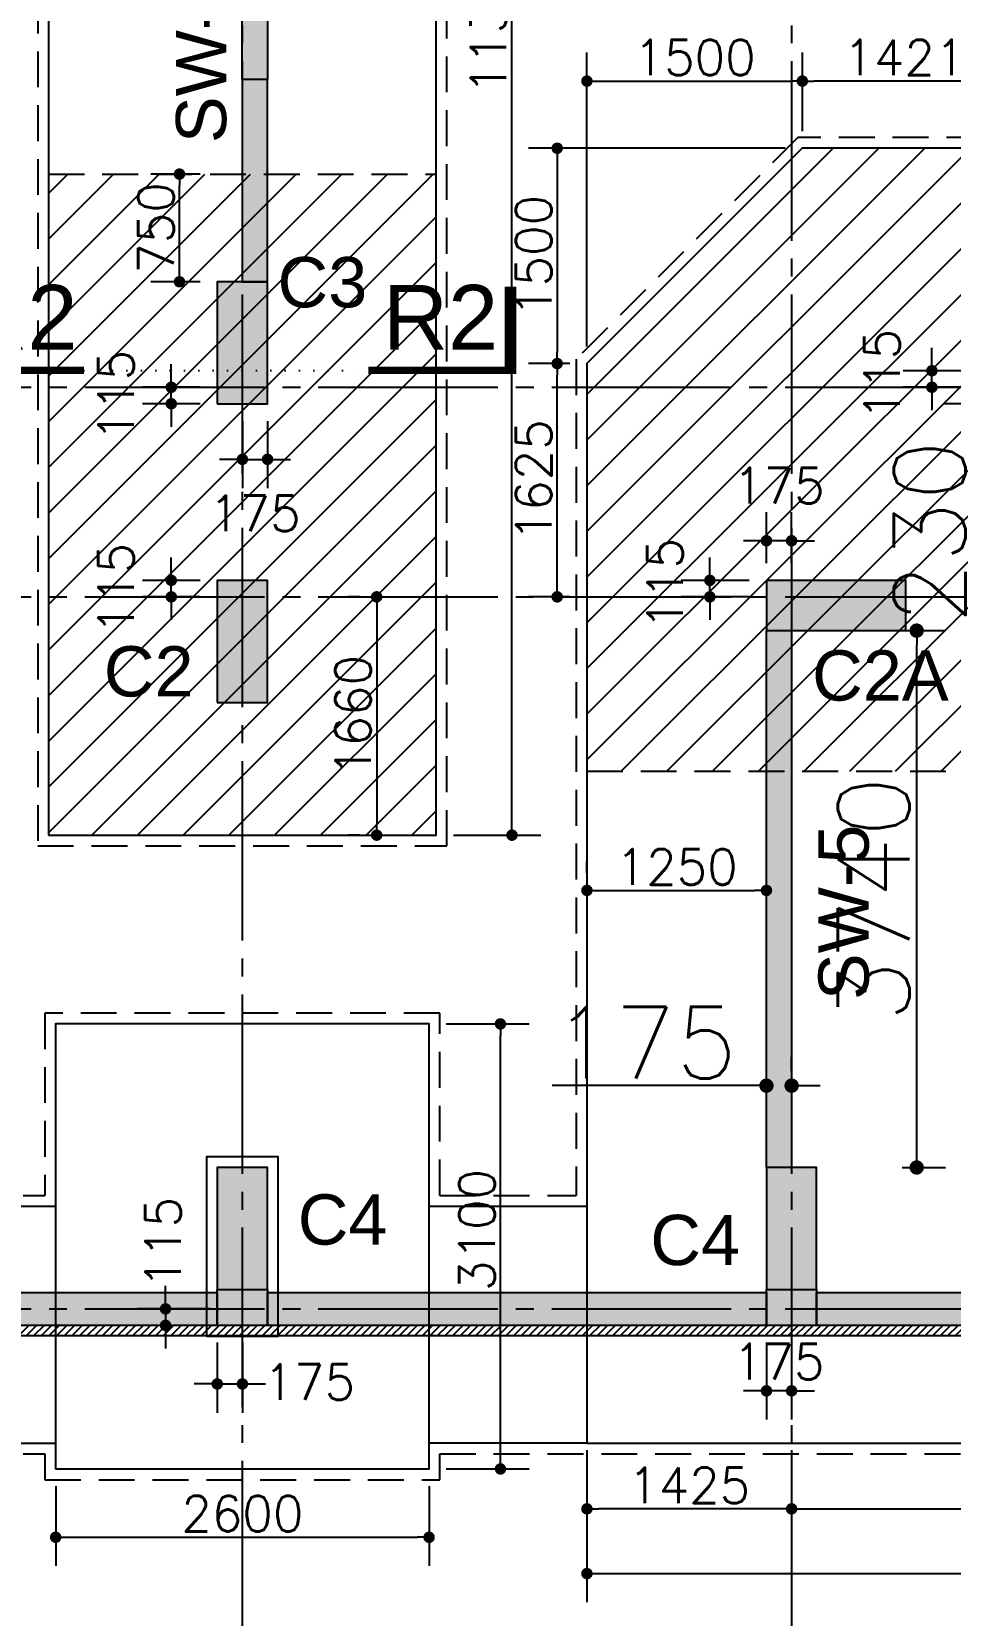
# Model space of a CAD drawing. Extents: x -200722 to 834823, y -494970 to 88783.
# Drawn here: x 266399 to 272795, y -8708 to 2324 of the extents above; entities that cross this region are included whole.
import ezdxf
from ezdxf.enums import TextEntityAlignment as Align

# ---------------------------------------------------------------- set-up
doc = ezdxf.new("R2010")
doc.units = 0
doc.header["$LTSCALE"] = 100
doc.header["$MEASUREMENT"] = 0
doc.header["$PDMODE"] = 34
for name, pattern in [('ACAD_ISO04W100', [30, 24, -3, 0, -3]), ('CL', [3.25, 2.5, -0.25, 0.25, -0.25]), ('DOT', [0.25, 0, -0.25]), ('HIDDEN', [0.375, 0.25, -0.125])]:
    doc.linetypes.add(name, pattern=pattern)
doc.layers.get('0').update_dxf_attribs({"linetype": 'CONTINUOUS'})
doc.layers.get('DEFPOINTS').update_dxf_attribs({"linetype": 'CONTINUOUS'})
for name, color, linetype in [('A-Grid', 5, 'ACAD_ISO04W100'), ('BEAM', 4, 'CONTINUOUS'), ('COL. SHED. STEEL.', 6, 'CONTINUOUS'), ('COL_H', 235, 'CONTINUOUS'), ('DIM', 3, 'CONTINUOUS'), ('F_EXEC', 3, 'HIDDEN'), ('F_FTG1', 11, 'CONTINUOUS'), ('RCCWALL', 6, 'CONTINUOUS'), ('TEXT', 2, 'CONTINUOUS')]:
    doc.layers.add(name, color=color, linetype=linetype)
doc.layers.add('HATCH', color=252, linetype='CONTINUOUS', lineweight=30)
doc.styles.add('AR', font='arial.ttf')
doc.styles.add('ROMANS', font='romans.shx')
doc.styles.get("Standard").update_dxf_attribs({"font": 'simplex.shx'})
doc.styles.add('TIMES-N', font='arial.ttf')
doc.dimstyles.new('01 S.K', dxfattribs={"dimtxt": 230, "dimasz": 100, "dimexe": 200, "dimexo": 100, "dimgap": 50, "dimtad": 1, "dimdec": 0, "dimzin": 0, "dimdsep": 46, "dimtxsty": 'Standard', "dimblk": 'DOT', "dimcen": 0.09, "dimclrd": 4, "dimclre": 4, "dimclrt": 4, "dimadec": 0, "dimazin": 0, "dimtfac": 1, "dimtdec": 0, "dimtofl": 0, "dimtmove": 0, "dimatfit": 3, "dimfxl": 2, "dimtolj": 1, "dimtzin": 0, "dimarcsym": 1})
doc.dimstyles.new('STANDARD$0', dxfattribs={"dimtxt": 2.5, "dimasz": 2.5, "dimexe": 2, "dimexo": 0.7, "dimgap": 0.9, "dimtad": 1, "dimdec": 0, "dimdsep": 46, "dimtxsty": 'ROMANS', "dimcen": 0.09, "dimclrd": 4, "dimclre": 4, "dimclrt": 3, "dimadec": 0, "dimazin": 0, "dimtfac": 1, "dimtdec": 0, "dimtmove": 0, "dimatfit": 3, "dimfxl": 1, "dimtolj": 1, "dimtzin": 0, "dimarcsym": 0})

# ---------------------------------------------------------------- blocks, each defined once
blk = doc.blocks.new('DOT')
at = {"color": 0, "linetype": 'ByBlock'}
blk.add_line((-0.5, 0), (-1, 0), dxfattribs=at)
at = {"color": 0, "linetype": 'ByBlock', "const_width": 0.5}
blk.add_lwpolyline([(-0.25, 0, 1), (0.25, 0, 1)], format="xyb", close=True, dxfattribs=at)
blk = doc.blocks.new('*D358')
at = {"layer": 'BEAM', "color": 0, "lineweight": -2, "transparency": 16777216}
for p, q in [((271690, -7558), (271690, -8166)), ((276759, -7558), (276759, -8166)), ((271770, -7966), (276679, -7966))]:
    blk.add_line(p, q, dxfattribs=at)
at = {"layer": 'DEFPOINTS', "color": 0, "lineweight": -3, "transparency": 16777216}
for p in [(271690, -7438, 7447), (276759, -7438, 7447), (276759, -7966)]:
    blk.add_point(p, dxfattribs=at)
at = {"layer": 'BEAM', "color": 0, "lineweight": -2, "transparency": 16777216, "xscale": 80, "yscale": 80, "zscale": 80, "rotation": 180}
blk.add_blockref('DOT', (271690, -7966), dxfattribs=at)
at = {"layer": 'BEAM', "color": 0, "lineweight": -2, "transparency": 16777216, "xscale": 80, "yscale": 80, "zscale": 80}
blk.add_blockref('DOT', (276759, -7966), dxfattribs=at)
at = {"layer": 'BEAM', "color": 0, "transparency": 16777216, "insert": (274224, -7802), "char_height": 248, "attachment_point": 5}
blk.add_mtext('\\A1;5069', dxfattribs=at)
blk = doc.blocks.new('_DOT')
at = {"color": 0, "linetype": 'ByBlock'}
blk.add_line((-0.5, 0), (-1, 0), dxfattribs=at)
at = {"color": 0, "linetype": 'ByBlock', "const_width": 0.5}
blk.add_lwpolyline([(-0.25, 0, 1), (0.25, 0, 1)], format="xyb", close=True, dxfattribs=at)
blk = doc.blocks.new('*D359')
at = {"layer": 'BEAM', "color": 0, "lineweight": -2, "transparency": 16777216}
for p, q in [((270265, -7558), (270265, -8166)), ((271690, -7558), (271690, -8166)), ((271610, -7966), (270345, -7966))]:
    blk.add_line(p, q, dxfattribs=at)
at = {"layer": 'DEFPOINTS', "color": 0, "lineweight": -3, "transparency": 16777216}
for p in [(270265, -7438, 7447), (271690, -7438, 7447), (270265, -7966)]:
    blk.add_point(p, dxfattribs=at)
at = {"layer": 'BEAM', "color": 0, "lineweight": -2, "transparency": 16777216, "xscale": 80, "yscale": 80, "zscale": 80, "rotation": 180}
blk.add_blockref('DOT', (270265, -7966), dxfattribs=at)
at = {"layer": 'BEAM', "color": 0, "lineweight": -2, "transparency": 16777216, "xscale": 80, "yscale": 80, "zscale": 80}
blk.add_blockref('DOT', (271690, -7966), dxfattribs=at)
at = {"layer": 'BEAM', "color": 0, "transparency": 16777216, "insert": (270977, -7802), "char_height": 248, "attachment_point": 5}
blk.add_mtext('\\A1;1425', dxfattribs=at)
blk = doc.blocks.new('*D360')
at = {"layer": 'BEAM', "color": 0, "lineweight": -2, "transparency": 16777216}
for p, q in [((270265, -7558), (270265, -8617)), ((278094, -7558), (278094, -8617)), ((270345, -8417), (278014, -8417))]:
    blk.add_line(p, q, dxfattribs=at)
at = {"layer": 'DEFPOINTS', "color": 0, "lineweight": -3, "transparency": 16777216}
for p in [(270265, -7438, 7447), (278094, -7438, 7447), (278094, -8417)]:
    blk.add_point(p, dxfattribs=at)
at = {"layer": 'BEAM', "color": 0, "lineweight": -2, "transparency": 16777216, "xscale": 80, "yscale": 80, "zscale": 80, "rotation": 180}
blk.add_blockref('DOT', (270265, -8417), dxfattribs=at)
at = {"layer": 'BEAM', "color": 0, "lineweight": -2, "transparency": 16777216, "xscale": 80, "yscale": 80, "zscale": 80}
blk.add_blockref('DOT', (278094, -8417), dxfattribs=at)
at = {"layer": 'BEAM', "color": 0, "transparency": 16777216, "insert": (274179, -8253), "char_height": 248, "attachment_point": 5}
blk.add_mtext('\\A1;7829', dxfattribs=at)
blk = doc.blocks.new('*D370')
at = {"layer": 'BEAM', "color": 0, "lineweight": -2, "transparency": 16777216}
for p, q in [((272667, 42), (272667, 122)), ((272951, -38), (272467, -38)), ((272667, -153), (272667, -38)), ((272951, -153), (272467, -153)), ((272667, -233), (272667, -313))]:
    blk.add_line(p, q, dxfattribs=at)
at = {"layer": 'DEFPOINTS', "color": 0, "lineweight": -3, "transparency": 16777216}
for p in [(272667, -38), (273071, -38, 7447), (273071, -153, 7447)]:
    blk.add_point(p, dxfattribs=at)
at = {"layer": 'BEAM', "color": 0, "lineweight": -2, "transparency": 16777216, "xscale": 80, "yscale": 80, "zscale": 80}
for p, rotation in [((272667, -38), 270), ((272667, -153), 90)]:
    blk.add_blockref('DOT', p, dxfattribs=dict(at, rotation=rotation))
at = {"layer": 'BEAM', "color": 0, "transparency": 16777216, "insert": (272320, -65), "char_height": 248, "attachment_point": 5, "rotation": 90}
blk.add_mtext('\\A1;115', dxfattribs=at)
blk = doc.blocks.new('*D368')
at = {"layer": 'BEAM', "color": 0, "lineweight": -2, "transparency": 16777216}
for p, q in [((270265, -3538), (270265, -3458)), ((271515, -3538), (271515, -3458)), ((270345, -3658), (271435, -3658))]:
    blk.add_line(p, q, dxfattribs=at)
at = {"layer": 'DEFPOINTS', "color": 0, "lineweight": -3, "transparency": 16777216}
for p in [(270265, -3658, 7447), (271515, -3658, 7447), (271515, -3658)]:
    blk.add_point(p, dxfattribs=at)
at = {"layer": 'BEAM', "color": 0, "lineweight": -2, "transparency": 16777216, "xscale": 80, "yscale": 80, "zscale": 80, "rotation": 180}
blk.add_blockref('DOT', (270265, -3658), dxfattribs=at)
at = {"layer": 'BEAM', "color": 0, "lineweight": -2, "transparency": 16777216, "xscale": 80, "yscale": 80, "zscale": 80}
blk.add_blockref('DOT', (271515, -3658), dxfattribs=at)
at = {"layer": 'BEAM', "color": 0, "transparency": 16777216, "insert": (270890, -3494), "char_height": 248, "attachment_point": 5}
blk.add_mtext('\\A1;1250', dxfattribs=at)
blk = doc.blocks.new('*D365')
at = {"layer": 'BEAM', "color": 0, "lineweight": -2, "transparency": 16777216}
for p, q in [((271515, -1378), (271515, -1022)), ((271690, -1378), (271690, -1022)), ((271435, -1222), (271355, -1222)), ((271690, -1222), (271515, -1222)), ((271770, -1222), (271850, -1222))]:
    blk.add_line(p, q, dxfattribs=at)
at = {"layer": 'DEFPOINTS', "color": 0, "lineweight": -3, "transparency": 16777216}
for p in [(271515, -1222), (271515, -1498, 7447), (271690, -1498, 7447)]:
    blk.add_point(p, dxfattribs=at)
at = {"layer": 'BEAM', "color": 0, "lineweight": -2, "transparency": 16777216, "xscale": 80, "yscale": 80, "zscale": 80}
blk.add_blockref('DOT', (271515, -1222), dxfattribs=at)
at = {"layer": 'BEAM', "color": 0, "lineweight": -2, "transparency": 16777216, "xscale": 80, "yscale": 80, "zscale": 80, "rotation": 180}
blk.add_blockref('DOT', (271690, -1222), dxfattribs=at)
at = {"layer": 'BEAM', "color": 0, "transparency": 16777216, "insert": (271602, -838), "char_height": 248, "attachment_point": 5}
blk.add_mtext('\\A1;175', dxfattribs=at)
blk = doc.blocks.new('*D366')
at = {"layer": 'BEAM', "color": 0, "lineweight": -2, "transparency": 16777216}
for p, q in [((271121, -1418), (271121, -1338)), ((271395, -1498), (270921, -1498)), ((271121, -1613), (271121, -1498)), ((271395, -1613), (270921, -1613)), ((271121, -1693), (271121, -1773))]:
    blk.add_line(p, q, dxfattribs=at)
at = {"layer": 'DEFPOINTS', "color": 0, "lineweight": -3, "transparency": 16777216}
for p in [(271121, -1498), (271515, -1498, 7447), (271515, -1613, 7447)]:
    blk.add_point(p, dxfattribs=at)
at = {"layer": 'BEAM', "color": 0, "lineweight": -2, "transparency": 16777216, "xscale": 80, "yscale": 80, "zscale": 80}
for p, rotation in [((271121, -1498), 270), ((271121, -1613), 90)]:
    blk.add_blockref('DOT', p, dxfattribs=dict(at, rotation=rotation))
at = {"layer": 'BEAM', "color": 0, "transparency": 16777216, "insert": (270809, -1522), "char_height": 248, "attachment_point": 5, "rotation": 90}
blk.add_mtext('\\A1;115', dxfattribs=at)
blk = doc.blocks.new('*D363')
at = {"layer": 'BEAM', "color": 0, "lineweight": -2, "transparency": 16777216}
for p, q in [((271515, -6808), (271515, -7344)), ((271690, -6808), (271690, -7344)), ((271435, -7144), (271355, -7144)), ((271690, -7144), (271515, -7144)), ((271770, -7144), (271850, -7144))]:
    blk.add_line(p, q, dxfattribs=at)
at = {"layer": 'DEFPOINTS', "color": 0, "lineweight": -3, "transparency": 16777216}
for p in [(271515, -6688, 7447), (271690, -6688, 7447), (271515, -7144)]:
    blk.add_point(p, dxfattribs=at)
at = {"layer": 'BEAM', "color": 0, "lineweight": -2, "transparency": 16777216, "xscale": 80, "yscale": 80, "zscale": 80}
blk.add_blockref('DOT', (271515, -7144), dxfattribs=at)
at = {"layer": 'BEAM', "color": 0, "lineweight": -2, "transparency": 16777216, "xscale": 80, "yscale": 80, "zscale": 80, "rotation": 180}
blk.add_blockref('DOT', (271690, -7144), dxfattribs=at)
at = {"layer": 'BEAM', "color": 0, "transparency": 16777216, "insert": (271600, -6940), "char_height": 248, "attachment_point": 5}
blk.add_mtext('\\A1;175', dxfattribs=at)
blk = doc.blocks.new('*D666')
at = {"layer": 'BEAM', "color": 0, "lineweight": -2, "transparency": 16777216}
for p, q in [((266566, -7808), (266566, -8364)), ((269166, -7808), (269166, -8364)), ((266646, -8164), (269086, -8164))]:
    blk.add_line(p, q, dxfattribs=at)
at = {"layer": 'DEFPOINTS', "color": 0, "lineweight": -3, "transparency": 16777216}
for p in [(266566, -7688, 7447), (269166, -7688, 7447), (269166, -8164)]:
    blk.add_point(p, dxfattribs=at)
at = {"layer": 'BEAM', "color": 0, "lineweight": -2, "transparency": 16777216, "xscale": 80, "yscale": 80, "zscale": 80, "rotation": 180}
blk.add_blockref('DOT', (266566, -8164), dxfattribs=at)
at = {"layer": 'BEAM', "color": 0, "lineweight": -2, "transparency": 16777216, "xscale": 80, "yscale": 80, "zscale": 80}
blk.add_blockref('DOT', (269166, -8164), dxfattribs=at)
at = {"layer": 'BEAM', "color": 0, "transparency": 16777216, "insert": (267866, -8000), "char_height": 248, "attachment_point": 5}
blk.add_mtext('\\A1;2600', dxfattribs=at)
blk = doc.blocks.new('*D667')
at = {"layer": 'BEAM', "color": 0, "lineweight": -2, "transparency": 16777216}
for p, q in [((269286, -4588), (269863, -4588)), ((269663, -7608), (269663, -4668)), ((269286, -7688), (269863, -7688))]:
    blk.add_line(p, q, dxfattribs=at)
at = {"layer": 'DEFPOINTS', "color": 0, "lineweight": -3, "transparency": 16777216}
for p in [(269166, -4588, 7447), (269663, -4588), (269166, -7688, 7447)]:
    blk.add_point(p, dxfattribs=at)
at = {"layer": 'BEAM', "color": 0, "lineweight": -2, "transparency": 16777216, "xscale": 80, "yscale": 80, "zscale": 80}
for p, rotation in [((269663, -4588), 90), ((269663, -7688), 270)]:
    blk.add_blockref('DOT', p, dxfattribs=dict(at, rotation=rotation))
at = {"layer": 'BEAM', "color": 0, "transparency": 16777216, "insert": (269499, -6023), "char_height": 248, "attachment_point": 5, "rotation": 90}
blk.add_mtext('\\A1;3100', dxfattribs=at)
blk = doc.blocks.new('*D668')
at = {"layer": 'BEAM', "color": 0, "lineweight": -2, "transparency": 16777216}
for p, q in [((267331, -6493), (267331, -6413)), ((267644, -6573), (267131, -6573)), ((267331, -6573), (267331, -6688)), ((267644, -6688), (267131, -6688)), ((267331, -6768), (267331, -6848))]:
    blk.add_line(p, q, dxfattribs=at)
at = {"layer": 'DEFPOINTS', "color": 0, "lineweight": -3, "transparency": 16777216}
for p in [(267764, -6573, 7447), (267331, -6688), (267764, -6688, 7447)]:
    blk.add_point(p, dxfattribs=at)
at = {"layer": 'BEAM', "color": 0, "lineweight": -2, "transparency": 16777216, "xscale": 80, "yscale": 80, "zscale": 80}
for p, rotation in [((267331, -6573), 270), ((267331, -6688), 90)]:
    blk.add_blockref('DOT', p, dxfattribs=dict(at, rotation=rotation))
at = {"layer": 'BEAM', "color": 0, "transparency": 16777216, "insert": (267314, -6111), "char_height": 248, "attachment_point": 5, "rotation": 90}
blk.add_mtext('\\A1;115', dxfattribs=at)
blk = doc.blocks.new('*D669')
at = {"layer": 'BEAM', "color": 0, "lineweight": -2, "transparency": 16777216}
for p, q in [((267691, -6808), (267691, -7296)), ((267866, -6808), (267866, -7296)), ((267611, -7096), (267531, -7096)), ((267691, -7096), (267866, -7096)), ((267946, -7096), (268026, -7096))]:
    blk.add_line(p, q, dxfattribs=at)
at = {"layer": 'DEFPOINTS', "color": 0, "lineweight": -3, "transparency": 16777216}
for p in [(267691, -6688, 7447), (267866, -6688, 7447), (267866, -7096)]:
    blk.add_point(p, dxfattribs=at)
at = {"layer": 'BEAM', "color": 0, "lineweight": -2, "transparency": 16777216, "xscale": 80, "yscale": 80, "zscale": 80}
blk.add_blockref('DOT', (267691, -7096), dxfattribs=at)
at = {"layer": 'BEAM', "color": 0, "lineweight": -2, "transparency": 16777216, "xscale": 80, "yscale": 80, "zscale": 80, "rotation": 180}
blk.add_blockref('DOT', (267866, -7096), dxfattribs=at)
at = {"layer": 'BEAM', "color": 0, "transparency": 16777216, "insert": (268332, -7083), "char_height": 248, "attachment_point": 5}
blk.add_mtext('\\A1;175', dxfattribs=at)
blk = doc.blocks.new('*D846')
at = {"layer": 'BEAM', "color": 0, "lineweight": -2, "transparency": 16777216}
for p, q in [((269336, 8112), (269943, 8112)), ((269743, -3193), (269743, 8032)), ((269336, -3273), (269943, -3273))]:
    blk.add_line(p, q, dxfattribs=at)
at = {"layer": 'DEFPOINTS', "color": 0, "lineweight": -3, "transparency": 16777216}
for p in [(269216, 8112, 7447), (269743, 8112), (269216, -3273, 7447)]:
    blk.add_point(p, dxfattribs=at)
at = {"layer": 'BEAM', "color": 0, "lineweight": -2, "transparency": 16777216, "xscale": 80, "yscale": 80, "zscale": 80}
for p, rotation in [((269743, 8112), 90), ((269743, -3273), 270)]:
    blk.add_blockref('DOT', p, dxfattribs=dict(at, rotation=rotation))
at = {"layer": 'BEAM', "color": 0, "transparency": 16777216, "insert": (269579, 2419), "char_height": 248, "attachment_point": 5, "rotation": 90}
blk.add_mtext('\\A1;11385', dxfattribs=at)
blk = doc.blocks.new('*D895')
at = {"layer": 'BEAM', "color": 0, "lineweight": -2, "transparency": 16777216}
for p, q in [((267866, -388), (267866, -855)), ((268041, -388), (268041, -855)), ((267786, -655), (267706, -655)), ((267866, -655), (268041, -655)), ((268121, -655), (268201, -655))]:
    blk.add_line(p, q, dxfattribs=at)
at = {"layer": 'DEFPOINTS', "color": 0, "lineweight": -3, "transparency": 16777216}
for p in [(267866, -268, 7447), (268041, -268, 7447), (268041, -655)]:
    blk.add_point(p, dxfattribs=at)
at = {"layer": 'BEAM', "color": 0, "lineweight": -2, "transparency": 16777216, "xscale": 80, "yscale": 80, "zscale": 80}
blk.add_blockref('DOT', (267866, -655), dxfattribs=at)
at = {"layer": 'BEAM', "color": 0, "lineweight": -2, "transparency": 16777216, "xscale": 80, "yscale": 80, "zscale": 80, "rotation": 180}
blk.add_blockref('DOT', (268041, -655), dxfattribs=at)
at = {"layer": 'BEAM', "color": 0, "transparency": 16777216, "insert": (267953, -1031), "char_height": 248, "attachment_point": 5}
blk.add_mtext('\\A1;175', dxfattribs=at)
blk = doc.blocks.new('*D896')
at = {"layer": 'BEAM', "color": 0, "lineweight": -2, "transparency": 16777216}
for p, q in [((267371, -73), (267371, 7)), ((267571, -153), (267171, -153)), ((267371, -268), (267371, -153)), ((267571, -268), (267171, -268)), ((267371, -348), (267371, -428))]:
    blk.add_line(p, q, dxfattribs=at)
at = {"layer": 'DEFPOINTS', "color": 0, "lineweight": -3, "transparency": 16777216}
for p in [(267371, -153), (267691, -153, 7447), (267691, -268, 7447)]:
    blk.add_point(p, dxfattribs=at)
at = {"layer": 'BEAM', "color": 0, "lineweight": -2, "transparency": 16777216, "xscale": 80, "yscale": 80, "zscale": 80}
for p, rotation in [((267371, -153), 270), ((267371, -268), 90)]:
    blk.add_blockref('DOT', p, dxfattribs=dict(at, rotation=rotation))
at = {"layer": 'BEAM', "color": 0, "transparency": 16777216, "insert": (266987, -211), "char_height": 248, "attachment_point": 5, "rotation": 90}
blk.add_mtext('\\A1;115', dxfattribs=at)
blk = doc.blocks.new('*D897')
at = {"layer": 'BEAM', "color": 0, "lineweight": -2, "transparency": 16777216}
for p, q in [((267371, -1418), (267371, -1338)), ((267571, -1498), (267171, -1498)), ((267371, -1613), (267371, -1498)), ((267571, -1613), (267171, -1613)), ((267371, -1693), (267371, -1773))]:
    blk.add_line(p, q, dxfattribs=at)
at = {"layer": 'DEFPOINTS', "color": 0, "lineweight": -3, "transparency": 16777216}
for p in [(267371, -1498), (267691, -1498, 7447), (267691, -1613, 7447)]:
    blk.add_point(p, dxfattribs=at)
at = {"layer": 'BEAM', "color": 0, "lineweight": -2, "transparency": 16777216, "xscale": 80, "yscale": 80, "zscale": 80}
for p, rotation in [((267371, -1498), 270), ((267371, -1613), 90)]:
    blk.add_blockref('DOT', p, dxfattribs=dict(at, rotation=rotation))
at = {"layer": 'BEAM', "color": 0, "transparency": 16777216, "insert": (266987, -1556), "char_height": 248, "attachment_point": 5, "rotation": 90}
blk.add_mtext('\\A1;115', dxfattribs=at)
blk = doc.blocks.new('*D1101')
at = {"layer": 'BEAM', "color": 0, "lineweight": -2, "transparency": 16777216}
for p, q in [((270265, 132), (270265, 2180)), ((271765, 1632), (271765, 2180)), ((270345, 1980), (271685, 1980))]:
    blk.add_line(p, q, dxfattribs=at)
at = {"layer": 'DEFPOINTS', "color": 0, "lineweight": -3, "transparency": 16777216}
for p in [(271765, 1980), (271765, 1512, 7447), (270265, 12, 7447)]:
    blk.add_point(p, dxfattribs=at)
at = {"layer": 'BEAM', "color": 0, "lineweight": -2, "transparency": 16777216, "xscale": 80, "yscale": 80, "zscale": 80, "rotation": 180}
blk.add_blockref('DOT', (270265, 1980), dxfattribs=at)
at = {"layer": 'BEAM', "color": 0, "lineweight": -2, "transparency": 16777216, "xscale": 80, "yscale": 80, "zscale": 80}
blk.add_blockref('DOT', (271765, 1980), dxfattribs=at)
at = {"layer": 'BEAM', "color": 0, "transparency": 16777216, "insert": (271015, 2144), "char_height": 248, "attachment_point": 5}
blk.add_mtext('\\A1;1500', dxfattribs=at)
blk = doc.blocks.new('*D1102')
at = {"layer": 'BEAM', "color": 0, "lineweight": -2, "transparency": 16777216}
for p, q in [((271645, 1512), (269858, 1512)), ((270058, 1432), (270058, 92)), ((270145, 12), (269858, 12))]:
    blk.add_line(p, q, dxfattribs=at)
at = {"layer": 'DEFPOINTS', "color": 0, "lineweight": -3, "transparency": 16777216}
for p in [(271765, 1512, 7447), (270058, 12), (270265, 12, 7447)]:
    blk.add_point(p, dxfattribs=at)
at = {"layer": 'BEAM', "color": 0, "lineweight": -2, "transparency": 16777216, "xscale": 80, "yscale": 80, "zscale": 80}
for p, rotation in [((270058, 1512), 90), ((270058, 12), 270)]:
    blk.add_blockref('DOT', p, dxfattribs=dict(at, rotation=rotation))
at = {"layer": 'BEAM', "color": 0, "transparency": 16777216, "insert": (269894, 762), "char_height": 248, "attachment_point": 5, "rotation": 90}
blk.add_mtext('\\A1;1500', dxfattribs=at)
blk = doc.blocks.new('*D1103')
at = {"layer": 'BEAM', "color": 0, "lineweight": -2, "transparency": 16777216}
for p, q in [((270145, 12), (269858, 12)), ((270058, -1533), (270058, -68)), ((270145, -1613), (269858, -1613))]:
    blk.add_line(p, q, dxfattribs=at)
at = {"layer": 'DEFPOINTS', "color": 0, "lineweight": -3, "transparency": 16777216}
for p in [(270058, 12), (270265, 12, 7447), (270265, -1613, 7447)]:
    blk.add_point(p, dxfattribs=at)
at = {"layer": 'BEAM', "color": 0, "lineweight": -2, "transparency": 16777216, "xscale": 80, "yscale": 80, "zscale": 80}
for p, rotation in [((270058, 12), 90), ((270058, -1613), 270)]:
    blk.add_blockref('DOT', p, dxfattribs=dict(at, rotation=rotation))
at = {"layer": 'BEAM', "color": 0, "transparency": 16777216, "insert": (269894, -801), "char_height": 248, "attachment_point": 5, "rotation": 90}
blk.add_mtext('\\A1;1625', dxfattribs=at)
blk = doc.blocks.new('*D1100')
at = {"layer": 'BEAM', "color": 0, "lineweight": -2, "transparency": 16777216}
for p, q in [((271765, 1632), (271765, 2180)), ((273186, 1632), (273186, 2180)), ((273106, 1980), (271845, 1980))]:
    blk.add_line(p, q, dxfattribs=at)
at = {"layer": 'DEFPOINTS', "color": 0, "lineweight": -3, "transparency": 16777216}
for p in [(271765, 1980), (271765, 1512, 7447), (273186, 1512, 7447)]:
    blk.add_point(p, dxfattribs=at)
at = {"layer": 'BEAM', "color": 0, "lineweight": -2, "transparency": 16777216, "xscale": 80, "yscale": 80, "zscale": 80, "rotation": 180}
blk.add_blockref('DOT', (271765, 1980), dxfattribs=at)
at = {"layer": 'BEAM', "color": 0, "lineweight": -2, "transparency": 16777216, "xscale": 80, "yscale": 80, "zscale": 80}
blk.add_blockref('DOT', (273186, 1980), dxfattribs=at)
at = {"layer": 'BEAM', "color": 0, "transparency": 16777216, "insert": (272475, 2144), "char_height": 248, "attachment_point": 5}
blk.add_mtext('\\A1;1421', dxfattribs=at)
blk = doc.blocks.new('*D1123')
at = {"layer": 'BEAM', "color": 0, "lineweight": -2, "transparency": 16777216}
for p, q in [((268681, -1613), (268601, -1613)), ((268801, -1693), (268801, -3193)), ((268681, -3273), (268601, -3273))]:
    blk.add_line(p, q, dxfattribs=at)
at = {"layer": 'DEFPOINTS', "color": 0, "lineweight": -3, "transparency": 16777216}
for p in [(268801, -1613, 7447), (268801, -3273), (268801, -3273)]:
    blk.add_point(p, dxfattribs=at)
at = {"layer": 'BEAM', "color": 0, "lineweight": -2, "transparency": 16777216, "xscale": 80, "yscale": 80, "zscale": 80}
for p, rotation in [((268801, -1613), 90), ((268801, -3273), 270)]:
    blk.add_blockref('DOT', p, dxfattribs=dict(at, rotation=rotation))
at = {"layer": 'BEAM', "color": 0, "transparency": 16777216, "insert": (268637, -2443), "char_height": 248, "attachment_point": 5, "rotation": 90}
blk.add_mtext('\\A1;1660', dxfattribs=at)
blk = doc.blocks.new('*D1120')
at = {"layer": 'BEAM', "color": 0, "lineweight": -2, "transparency": 16777216}
for p, q in [((267571, 1332), (267228, 1332)), ((267428, 662), (267428, 1252)), ((267571, 582), (267228, 582))]:
    blk.add_line(p, q, dxfattribs=at)
at = {"layer": 'DEFPOINTS', "color": 0, "lineweight": -3, "transparency": 16777216}
for p in [(267428, 1332), (267691, 1332, 7447), (267691, 582, 7447)]:
    blk.add_point(p, dxfattribs=at)
at = {"layer": 'BEAM', "color": 0, "lineweight": -2, "transparency": 16777216, "xscale": 80, "yscale": 80, "zscale": 80}
for p, rotation in [((267428, 1332), 90), ((267428, 582), 270)]:
    blk.add_blockref('DOT', p, dxfattribs=dict(at, rotation=rotation))
at = {"layer": 'BEAM', "color": 0, "transparency": 16777216, "insert": (267264, 957), "char_height": 248, "attachment_point": 5, "rotation": 90}
blk.add_mtext('\\A1;750', dxfattribs=at)
blk = doc.blocks.new('*D2936')
at = {"color": 4, "lineweight": -2, "ltscale": 0.4, "transparency": 16777216}
for p, q in [((272951, 62), (272951, 162)), ((272971, -38), (272751, -38)), ((272971, -268), (272751, -268)), ((272951, -368), (272951, -1854))]:
    blk.add_line(p, q, dxfattribs=at)
at = {"layer": 'DEFPOINTS', "color": 0, "lineweight": -3, "ltscale": 0.4, "transparency": 16777216}
for p in [(273071, -38), (272951, -268), (273071, -268)]:
    blk.add_point(p, dxfattribs=at)
at = {"color": 4, "lineweight": -2, "ltscale": 0.4, "transparency": 16777216, "xscale": 100, "yscale": 100, "zscale": 100}
for p, rotation in [((272951, -38), 270), ((272951, -268), 90)]:
    blk.add_blockref('_DOT', p, dxfattribs=dict(at, rotation=rotation))
at = {"color": 4, "lineweight": -3, "ltscale": 0.4, "transparency": 16777216, "insert": (272651, -1161), "char_height": 500, "attachment_point": 5, "rotation": 90}
blk.add_mtext('\\A1;230', dxfattribs=at)
blk = doc.blocks.new('*D2937')
at = {"color": 4, "lineweight": -2, "ltscale": 0.4, "transparency": 16777216}
for p, q in [((272461, -1848), (272761, -1848)), ((272561, -5488), (272561, -1948)), ((272461, -5588), (272761, -5588))]:
    blk.add_line(p, q, dxfattribs=at)
at = {"layer": 'DEFPOINTS', "color": 0, "lineweight": -3, "ltscale": 0.4, "transparency": 16777216}
for p in [(271865, -1848), (272561, -1848), (271865, -5588)]:
    blk.add_point(p, dxfattribs=at)
at = {"color": 4, "lineweight": -2, "ltscale": 0.4, "transparency": 16777216, "xscale": 100, "yscale": 100, "zscale": 100}
for p, rotation in [((272561, -1848), 90), ((272561, -5588), 270)]:
    blk.add_blockref('_DOT', p, dxfattribs=dict(at, rotation=rotation))
at = {"color": 4, "lineweight": -3, "ltscale": 0.4, "transparency": 16777216, "insert": (272261, -3718), "char_height": 500, "attachment_point": 5, "rotation": 90}
blk.add_mtext('\\A1;3740', dxfattribs=at)
blk = doc.blocks.new('*D2938')
at = {"color": 4, "lineweight": -2, "ltscale": 0.4, "transparency": 16777216}
for p, q in [((271515, -4918), (271515, -4818)), ((271690, -4918), (271690, -4818)), ((271415, -5018), (270024, -5018)), ((271790, -5018), (271890, -5018))]:
    blk.add_line(p, q, dxfattribs=at)
at = {"layer": 'DEFPOINTS', "color": 0, "lineweight": -3, "ltscale": 0.4, "transparency": 16777216}
for p in [(271515, -5018), (271515, -5018), (271690, -5018)]:
    blk.add_point(p, dxfattribs=at)
at = {"color": 4, "lineweight": -2, "ltscale": 0.4, "transparency": 16777216, "xscale": 100, "yscale": 100, "zscale": 100}
blk.add_blockref('_DOT', (271515, -5018), dxfattribs=at)
at = {"color": 4, "lineweight": -2, "ltscale": 0.4, "transparency": 16777216, "xscale": 100, "yscale": 100, "zscale": 100, "rotation": 180}
blk.add_blockref('_DOT', (271690, -5018), dxfattribs=at)
at = {"color": 4, "lineweight": -3, "ltscale": 0.4, "transparency": 16777216, "insert": (270669, -4718), "char_height": 500, "attachment_point": 5}
blk.add_mtext('\\A1;175', dxfattribs=at)

msp = doc.modelspace()

# ---------------------------------------------------------------- hatches: boundary and pattern name
at = {"layer": 'COL_H', "ltscale": 0.4, "true_color": 0x000000}
for points in [[(267865.6, 1990.9), (267865.6, 2790.9), (268040.6, 2790.9), (268040.6, 1990.9)], [(268040.6, 1990.9), (267865.6, 1990.9), (267865.6, 581.9), (268040.6, 581.9)], [(267690.6, -268.1), (268040.6, -268.1), (268040.6, 581.9), (267690.6, 581.9)], [(267690.6, -2348.1), (268040.6, -2348.1), (268040.6, -1498.1), (267690.6, -1498.1)], [(272484.6, -1848.1), (272484.6, -1498.1), (271514.6, -1498.1), (271514.6, -1848.1)], [(271514.6, -5588.1), (271514.6, -1848.1), (271689.6, -1848.1), (271689.6, -5588.1)], [(267690.6, -6438.1), (268040.6, -6438.1), (268040.6, -5588.1), (267690.6, -5588.1)], [(271514.6, -6438.1), (271864.6, -6438.1), (271864.6, -5588.1), (271514.6, -5588.1)], [(267690.6, -6438.1), (267690.6, -6688.1), (268040.6, -6688.1), (268040.6, -6438.1)], [(271514.6, -6438.1), (271514.6, -6688.1), (271864.6, -6688.1), (271864.6, -6438.1)]]:
    msp.add_hatch(color=18, dxfattribs=at).paths.add_polyline_path(points)
at = {"layer": 'DIM', "ltscale": 0.4, "true_color": 0x000000}
h = msp.add_hatch(dxfattribs=at)
h.set_pattern_fill('ANSI31', color=18, scale=300, style=0)
h.paths.add_polyline_path([(263905.6, -6758.1), (276993.6, -6758.1), (276993.6, -6688.1), (263905.6, -6688.1)])
at = {"layer": 'HATCH', "lineweight": -3, "ltscale": 0.4, "true_color": 0x000000}
h = msp.add_hatch(dxfattribs=at)
h.set_pattern_fill('ANSI31', color=18, scale=1800, style=0)
h.paths.add_polyline_path([(271764.6, 1511.9), (270264.6, 11.9), (270264.6, -2828.1), (278093.6, -2828.1), (278093.6, 1511.9)])
h = msp.add_hatch(dxfattribs=at)
h.set_pattern_fill('ANSI31', color=18, scale=1800, style=0)
h.set_pattern_definition([(45, (-17786, -31727.5), (-159.09903, 159.09903), [])])
h.paths.add_polyline_path([(266515.6, 1331.9), (269215.6, 1331.9), (269215.6, -3273.1), (266515.6, -3273.1)])
for points in [[(263905.6, -6458.1), (267690.6, -6458.1), (267690.6, -6688.1), (263905.6, -6688.1)], [(268040.6, -6458.1), (271514.6, -6458.1), (271514.6, -6688.1), (268040.6, -6688.1)], [(271864.6, -6458.1), (273070.6, -6458.1), (273070.6, -6688.1), (271864.6, -6688.1)]]:
    msp.add_hatch(color=18, dxfattribs=at).paths.add_polyline_path(points)

# ---------------------------------------------------------------- linework, layer by layer
at = {"color": 1, "linetype": 'DOT', "ltscale": 4}
msp.add_line((266762.2, -35.6), (268743.7, -35.6), dxfattribs=at)
at = {"layer": 'A-Grid', "color": 8, "linetype": 'CL', "ltscale": 5}
for p, q in [((224519.6, -153.1, 7446.6), (303382.6, -153.1, 7446.6)), ((224519.6, -1613.1, 7446.6), (303382.6, -1613.1, 7446.6)), ((224519.6, -6573.1, 7446.6), (303382.6, -6573.1, 7446.6))]:
    msp.add_line(p, q, dxfattribs=at)
at = {"layer": 'A-Grid', "color": 8, "linetype": 'CL', "ltscale": 5, "elevation": 7446.6}
for points in [[(267865.6, 62242.9), (267865.6, -9708.8)], [(271689.6, 62242.9), (271689.6, -9708.8)]]:
    msp.add_lwpolyline(points, dxfattribs=at)
at = {"layer": 'COL. SHED. STEEL.', "color": 18, "ltscale": 500, "true_color": 0x000000, "elevation": 7446.6}
for points in [[(267865.6, 1990.9), (267865.6, 2790.9), (268040.6, 2790.9), (268040.6, 1990.9), (268040.6, 1990.9), (267865.6, 1990.9)], [(267690.6, -268.1), (268040.6, -268.1), (268040.6, 581.9), (267690.6, 581.9), (267690.6, -268.1)], [(267690.6, -2348.1), (268040.6, -2348.1), (268040.6, -1498.1), (267690.6, -1498.1), (267690.6, -2348.1)], [(272484.6, -1848.1), (272484.6, -1498.1), (271514.6, -1498.1), (271514.6, -1848.1), (272484.6, -1848.1)], [(271514.6, -5588.1), (271514.6, -1848.1), (271689.6, -1848.1), (271689.6, -5588.1), (271514.6, -5588.1)], [(267690.6, -6438.1), (268040.6, -6438.1), (268040.6, -5588.1), (267690.6, -5588.1), (267690.6, -6438.1)], [(271514.6, -6438.1), (271864.6, -6438.1), (271864.6, -5588.1), (271514.6, -5588.1), (271514.6, -6438.1)]]:
    msp.add_lwpolyline(points, dxfattribs=at)
for points in [[(268040.6, 1990.9), (267865.6, 1990.9), (267865.6, 581.9), (268040.6, 581.9)], [(267690.6, -6438.1), (268040.6, -6438.1), (268040.6, -6688.1), (267690.6, -6688.1)], [(271514.6, -6438.1), (271864.6, -6438.1), (271864.6, -6688.1), (271514.6, -6688.1)]]:
    msp.add_lwpolyline(points, close=True, dxfattribs=at)
at = {"layer": 'DIM', "color": 1}
for points in [[(265773, 547.5, 80, 80, 0), (265773, -35.6, 50, 50, 0), (266762.2, -35.6, 50, 50, 0)], [(269732.9, 547.5, 80, 80, 0), (269732.9, -35.6, 50, 50, 0), (268743.7, -35.6, 50, 50, 0)]]:
    msp.add_lwpolyline(points, format="xyseb", dxfattribs=at)
at = {"layer": 'F_EXEC', "color": 18, "ltscale": 10, "true_color": 0x000000}
msp.add_line((265215.6, -7583.1, 7446.6), (266490.6, -7583.1, 7446.6), dxfattribs=at)
at = {"layer": 'F_EXEC', "color": 18, "ltscale": 10, "true_color": 0x000000, "elevation": 7446.6}
msp.add_lwpolyline([(266440.6, -3348.1), (269290.6, -3348.1), (269290.6, 8186.9), (266440.6, 8186.9)], close=True, dxfattribs=at)
for points in [[(269240.6, -7583.1), (278168.6, -7583.1), (278168.6, 1586.9), (277818.6, 1586.9)], [(276018.6, 1586.9), (271733.6, 1586.9), (270189.6, 42.9)], [(270189.6, 42.9), (270189.6, -5783.1)], [(269240.6, -5783.1), (269240.6, -4513.1), (266490.6, -4513.1), (266490.6, -5783.1)], [(265215.6, -5783.1), (266490.6, -5783.1)], [(269240.6, -5783.1), (270189.6, -5783.1)], [(266490.6, -7583.1), (266490.6, -7763.1), (269240.6, -7763.1), (269240.6, -7583.1)]]:
    msp.add_lwpolyline(points, dxfattribs=at)
at = {"layer": 'F_FTG1', "color": 18, "linetype": 'HIDDEN', "ltscale": 10, "true_color": 0x000000}
for p, q in [((266515.6, 1331.9, 7446.6), (269215.6, 1331.9, 7446.6)), ((270264.6, -2828.1, 7446.6), (278093.6, -2828.1, 7446.6))]:
    msp.add_line(p, q, dxfattribs=at)
at = {"layer": 'F_FTG1', "color": 18, "ltscale": 0.4, "true_color": 0x000000}
for p, q in [((265140.6, -7508.1, 7446.6), (266565.6, -7508.1, 7446.6)), ((270264.6, -7508.1, 7446.6), (269165.6, -7508.1, 7446.6))]:
    msp.add_line(p, q, dxfattribs=at)
at = {"layer": 'F_FTG1', "color": 18, "ltscale": 0.4, "true_color": 0x000000, "elevation": 7446.6}
for points in [[(266515.6, -3273.1), (269215.6, -3273.1), (269215.6, 8111.9), (266515.6, 8111.9)], [(266565.6, -7688.1), (269165.6, -7688.1), (269165.6, -4588.1), (266565.6, -4588.1)], [(267615.6, -6763.1), (268115.6, -6763.1), (268115.6, -5513.1), (267615.6, -5513.1)]]:
    msp.add_lwpolyline(points, close=True, dxfattribs=at)
for points in [[(278093.6, -7508.1), (278093.6, 1511.9), (271764.6, 1511.9), (270264.6, 11.9), (270264.6, -7508.1), (278093.6, -7508.1)], [(265140.6, -5858.1), (266565.6, -5858.1)], [(269165.6, -5858.1), (270264.6, -5858.1)]]:
    msp.add_lwpolyline(points, dxfattribs=at)
at = {"layer": 'RCCWALL', "color": 42, "ltscale": 0.4, "elevation": 7446.6}
for points in [[(263905.6, -6458.1), (267690.6, -6458.1), (267690.6, -6688.1), (263905.6, -6688.1)], [(268040.6, -6458.1), (271514.6, -6458.1), (271514.6, -6688.1), (268040.6, -6688.1)], [(271864.6, -6458.1), (273070.6, -6458.1), (273070.6, -6688.1), (271864.6, -6688.1)]]:
    msp.add_lwpolyline(points, close=True, dxfattribs=at)
at = {"layer": 'RCCWALL', "color": 1, "ltscale": 0.4, "elevation": 7446.6}
msp.add_lwpolyline([(263905.6, -6758.1), (276993.6, -6758.1), (276993.6, -6688.1), (263905.6, -6688.1)], close=True, dxfattribs=at)

# ---------------------------------------------------------------- texts
at = {"layer": 'TEXT', "color": 18, "true_color": 0x000000, "style": 'AR'}
for s, p in [('SW-6', (267753.4, 1547.5, 3998.7)), ('SW-5', (272227.2, -4422.3))]:
    msp.add_text(s, height=350, rotation=90, dxfattribs=at).set_placement(p)
for s, p in [('C3', (268110.5, 404.1, 3998.7)), ('C2', (266901.2, -2306.8, 3998.7)), ('C2A', (271832.9, -2335.3, 3998.7)), ('C4', (268251.5, -6125.4, 3998.7)), ('C4', (270706.1, -6268.1, 3998.7))]:
    msp.add_text(s, height=350, dxfattribs=at).set_placement(p)
at = {"layer": 'TEXT', "color": 18, "true_color": 0x000000, "style": 'TIMES-N'}
for p in [(265914.9, 334.9), (268844, 334.9)]:
    msp.add_text('R2', height=450, dxfattribs=at).set_placement(p, align=Align.MIDDLE_LEFT)

# ---------------------------------------------------------------- dimensions: what is measured, and where the dimension line sits
at = {"color": 5, "lineweight": -3, "ltscale": 0.4}
for base, p1, p2, picture, middle in [((272950.6, -268.1), (273070.6, -38.1, 7446.6), (273070.6, -268.1), '*D2936', (272650.6, -1161)), ((272560.8, -1848.1), (271864.6, -5588.1, 7446.6), (271864.6, -1848.1, 7446.6), '*D2937', (272260.8, -3718.1))]:
    dim = msp.add_linear_dim(base=base, p1=p1, p2=p2, angle=90, dimstyle='01 S.K', override={"dimtxt": 500, "dimfxl": 100, "dimfxlon": 1}, dxfattribs=at)
    dim.commit()
    dim.dimension.update_dxf_attribs({"geometry": picture, "text_midpoint": middle})
dim = msp.add_linear_dim(base=(271514.6, -5017.5), p1=(271689.6, -5017.5, 7446.6), p2=(271514.6, -5017.5, 7446.6), dimstyle='01 S.K', override={"dimtxt": 500, "dimfxl": 100, "dimfxlon": 1}, dxfattribs=at)
dim.commit()
dim.dimension.update_dxf_attribs({"geometry": '*D2938', "text_midpoint": (270669.4, -4717.5)})
at = {"layer": 'BEAM', "color": 18, "true_color": 0x000000}
for base, p1, p2, angle, picture, middle in [((269742.8, 8111.9), (269215.6, -3273.1, 7446.6), (269215.6, 8111.9, 7446.6), 90, '*D846', (269578.8, 2419.4)), ((271764.6, 1980.3), (270264.6, 11.9, 7446.6), (271764.6, 1511.9, 7446.6), 180, '*D1101', (271014.6, 2144.3)), ((271764.6, 1980.3), (273185.6, 1511.9, 7446.6), (271764.6, 1511.9, 7446.6), 0, '*D1100', (272475.1, 2144.3)), ((270057.7, 11.9), (271764.6, 1511.9, 7446.6), (270264.6, 11.9, 7446.6), 90, '*D1102', (269893.7, 761.9)), ((267427.9, 1331.9), (267690.6, 581.9, 7446.6), (267690.6, 1331.9, 7446.6), 90, '*D1120', (267263.9, 956.9)), ((267370.7, -153.1), (267690.6, -268.1, 7446.6), (267690.6, -153.1, 7446.6), 90, '*D896', (266986.7, -210.6)), ((270057.7, 11.9), (270264.6, -1613.1, 7446.6), (270264.6, 11.9, 7446.6), 270, '*D1103', (269893.7, -800.6)), ((271514.6, -1221.6), (271689.6, -1498.1, 7446.6), (271514.6, -1498.1, 7446.6), 180, '*D365', (271602.1, -837.6)), ((267370.7, -1498.1), (267690.6, -1613.1, 7446.6), (267690.6, -1498.1, 7446.6), 90, '*D897', (266986.7, -1555.6)), ((268801.2, -3273.1), (268801.2, -1613.1, 7446.6), (268801.2, -3273.1), 90, '*D1123', (268637.2, -2443.1)), ((271514.6, -3658.1), (270264.6, -3658.1, 7446.6), (271514.6, -3658.1, 7446.6), 180, '*D368', (270889.6, -3494.1))]:
    dim = msp.add_linear_dim(base=base, p1=p1, p2=p2, angle=angle, dimstyle='STANDARD$0', override={"dimscale": 8, "dimtxt": 31, "dimasz": 10, "dimexe": 25, "dimexo": 15, "dimgap": 5, "dimzin": 3, "dimtxsty": 'Standard', "dimblk": 'DOT', "dimcen": 3, "dimdle": 1, "dimclrd": 0, "dimclre": 0, "dimclrt": 0, "dimtmove": 2, "dimldrblk": 'DOT', "dimtzin": 3}, dxfattribs=at)
    dim.commit()
    dim.dimension.update_dxf_attribs({"geometry": picture, "text_midpoint": middle})
for base, p1, p2, angle, picture, middle in [((272667.2, -38.1), (273070.6, -153.1, 7446.6), (273070.6, -38.1, 7446.6), 90, '*D370', (272319.6, -65.4)), ((271121, -1498.1), (271514.6, -1613.1, 7446.6), (271514.6, -1498.1, 7446.6), 90, '*D366', (270809, -1521.8)), ((269662.8, -4588.1), (269165.6, -7688.1, 7446.6), (269165.6, -4588.1, 7446.6), 90, '*D667', (269498.8, -6023.1)), ((267330.6, -6688.1), (267763.6, -6573.1, 7446.6), (267763.6, -6688.1, 7446.6), 90, '*D668', (267314.1, -6111)), ((271514.6, -7143.7), (271689.6, -6688.1, 7446.6), (271514.6, -6688.1, 7446.6), 180, '*D363', (271600.4, -6939.9))]:
    dim = msp.add_linear_dim(base=base, p1=p1, p2=p2, angle=angle, dimstyle='STANDARD$0', override={"dimscale": 8, "dimtxt": 31, "dimasz": 10, "dimexe": 25, "dimexo": 15, "dimgap": 5, "dimzin": 3, "dimtxsty": 'Standard', "dimblk": 'DOT', "dimcen": 3, "dimdle": 1, "dimclrd": 0, "dimclre": 0, "dimclrt": 0, "dimtmove": 2, "dimldrblk": 'DOT', "dimtzin": 3}, dxfattribs=at)
    dim.commit()
    dim.dimension.update_dxf_attribs({"geometry": picture, "text_midpoint": middle, "dimtype": 160})
for base, p1, p2, picture, middle in [((268040.6, -654.7), (267865.6, -268.1, 7446.6), (268040.6, -268.1, 7446.6), '*D895', (267953.1, -1031.3)), ((267865.6, -7096.1), (267690.6, -6688.1, 7446.6), (267865.6, -6688.1, 7446.6), '*D669', (268331.8, -7083.2))]:
    dim = msp.add_linear_dim(base=base, p1=p1, p2=p2, dimstyle='STANDARD$0', override={"dimscale": 8, "dimtxt": 31, "dimasz": 10, "dimexe": 25, "dimexo": 15, "dimgap": 5, "dimzin": 3, "dimtxsty": 'Standard', "dimblk": 'DOT', "dimcen": 3, "dimdle": 1, "dimclrd": 0, "dimclre": 0, "dimclrt": 0, "dimtmove": 2, "dimldrblk": 'DOT', "dimtzin": 3}, dxfattribs=at)
    dim.commit()
    dim.dimension.update_dxf_attribs({"geometry": picture, "text_midpoint": middle, "dimtype": 160})
for base, p1, p2, picture, middle in [((270264.6, -7966), (271689.6, -7438.1, 7446.6), (270264.6, -7438.1, 7446.6), '*D359', (270977.1, -7802)), ((278093.6, -8416.6), (270264.6, -7438.1, 7446.6), (278093.6, -7438.1, 7446.6), '*D360', (274179.1, -8252.6)), ((276758.6, -7966), (271689.6, -7438.1, 7446.6), (276758.6, -7438.1, 7446.6), '*D358', (274224.1, -7802)), ((269165.6, -8164.3), (266565.6, -7688.1, 7446.6), (269165.6, -7688.1, 7446.6), '*D666', (267865.6, -8000.3))]:
    dim = msp.add_linear_dim(base=base, p1=p1, p2=p2, dimstyle='STANDARD$0', override={"dimscale": 8, "dimtxt": 31, "dimasz": 10, "dimexe": 25, "dimexo": 15, "dimgap": 5, "dimzin": 3, "dimtxsty": 'Standard', "dimblk": 'DOT', "dimcen": 3, "dimdle": 1, "dimclrd": 0, "dimclre": 0, "dimclrt": 0, "dimtmove": 2, "dimldrblk": 'DOT', "dimtzin": 3}, dxfattribs=at)
    dim.commit()
    dim.dimension.update_dxf_attribs({"geometry": picture, "text_midpoint": middle})

doc.saveas('drawing.dxf')
